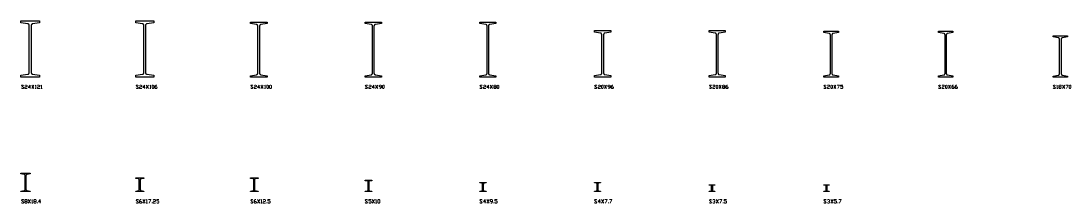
# Model space of a CAD drawing. Header units: inches. Extents: x 0 to 957, y -55 to 24.
# Drawn here: x 0 to 457.8, y -55 to 24.5 of the extents above; entities that cross this region are included whole.
import ezdxf

# ---------------------------------------------------------------- set-up
doc = ezdxf.new("R2010")
doc.units = ezdxf.units.IN
doc.header["$MEASUREMENT"] = 0
doc.layers.add('AISC_STEEL', color=7, linetype='Continuous')

msp = doc.modelspace()

# ---------------------------------------------------------------- linework, layer by layer
at = {"color": 3, "lineweight": 0}
for p, q in [((4.68, -4.98), (5.65, -3.47)), ((4.68, -3.47), (5.65, -4.98)), ((54.64, -4.98), (55.64, -3.47)), ((54.64, -3.47), (55.64, -4.98)), ((104.63, -4.98), (105.63, -3.47)), ((104.63, -3.47), (105.63, -4.98)), ((154.62, -4.98), (155.63, -3.47)), ((154.62, -3.47), (155.63, -4.98)), ((204.61, -4.98), (205.62, -3.47)), ((204.61, -3.47), (205.62, -4.98)), ((206.37, -4.22), (206.84, -4.22)), ((254.32, -4.98), (255.33, -3.47)), ((254.32, -3.47), (255.33, -4.98)), ((304.31, -4.98), (305.32, -3.47)), ((304.31, -3.47), (305.32, -4.98)), ((306.07, -4.22), (306.57, -4.22)), ((354.31, -4.98), (355.31, -3.47)), ((354.31, -3.47), (355.31, -4.98)), ((404.3, -4.98), (405.3, -3.47)), ((404.3, -3.47), (405.3, -4.98)), ((452.78, -4.22), (453.29, -4.22)), ((454.04, -4.98), (455.01, -3.47)), ((454.04, -3.47), (455.01, -4.98)), ((6.15, -4.98), (6.65, -4.98)), ((8.66, -4.98), (9.16, -4.98)), ((56.14, -4.98), (56.65, -4.98)), ((106.14, -4.98), (106.64, -4.98)), ((451.53, -4.98), (452.03, -4.98)), ((1.92, -54.25), (2.43, -54.25)), ((3.18, -54.97), (4.18, -53.5)), ((3.18, -53.5), (4.18, -54.97)), ((5.9, -54.25), (6.4, -54.25)), ((7.16, -54.97), (7.16, -54.72)), ((53.14, -54.97), (54.14, -53.5)), ((53.14, -53.5), (54.14, -54.97)), ((57.15, -54.97), (57.15, -54.72)), ((103.13, -54.97), (104.13, -53.5)), ((103.13, -53.5), (104.13, -54.97)), ((107.14, -54.97), (107.14, -54.72)), ((153.12, -54.97), (154.12, -53.5)), ((153.12, -53.5), (154.12, -54.97)), ((203.11, -54.97), (204.11, -53.5)), ((203.11, -53.5), (204.11, -54.97)), ((206.12, -54.97), (206.12, -54.72)), ((253.1, -54.97), (254.07, -53.5)), ((253.1, -53.5), (254.07, -54.97)), ((256.08, -54.97), (256.08, -54.72)), ((303.06, -54.97), (304.06, -53.5)), ((303.06, -53.5), (304.06, -54.97)), ((306.07, -54.97), (306.07, -54.72)), ((353.05, -54.97), (354.05, -53.5)), ((353.05, -53.5), (354.05, -54.97)), ((356.06, -54.97), (356.06, -54.72)), ((4.68, -54.97), (5.18, -54.97)), ((54.64, -54.97), (55.14, -54.97)), ((104.63, -54.97), (105.13, -54.97)), ((154.62, -54.97), (155.12, -54.97))]:
    msp.add_line(p, q, dxfattribs=at)
for points in [[(0.17, -4.73), (0.42, -4.98), (0.92, -4.98), (1.17, -4.73), (0.17, -3.72), (0.42, -3.47), (0.92, -3.47), (1.17, -3.72)], [(1.67, -3.72), (1.92, -3.47), (2.43, -3.47), (2.68, -3.72), (2.68, -3.97), (2.43, -4.22), (1.92, -4.22), (1.67, -4.47), (1.67, -4.98), (2.68, -4.98)], [(4.18, -4.47), (3.18, -4.47), (3.93, -3.47), (3.93, -4.98)], [(6.15, -3.72), (6.4, -3.47), (6.4, -4.98)], [(7.16, -3.72), (7.41, -3.47), (7.91, -3.47), (8.16, -3.72), (8.16, -3.97), (7.91, -4.22), (7.41, -4.22), (7.16, -4.47), (7.16, -4.98), (8.16, -4.98)], [(8.66, -3.72), (8.91, -3.47), (8.91, -4.98)], [(50.16, -4.73), (50.41, -4.98), (50.91, -4.98), (51.16, -4.73), (50.16, -3.72), (50.41, -3.47), (50.91, -3.47), (51.16, -3.72)], [(51.66, -3.72), (51.92, -3.47), (52.42, -3.47), (52.67, -3.72), (52.67, -3.97), (52.42, -4.22), (51.92, -4.22), (51.66, -4.47), (51.66, -4.98), (52.67, -4.98)], [(54.14, -4.47), (53.14, -4.47), (53.89, -3.47), (53.89, -4.98)], [(56.14, -3.72), (56.39, -3.47), (56.39, -4.98)], [(58.4, -4.22), (59.15, -4.22), (59.4, -4.47), (59.4, -4.73), (59.15, -4.98), (58.65, -4.98), (58.4, -4.73), (58.4, -3.97), (58.9, -3.47), (59.15, -3.47)], [(100.15, -4.73), (100.37, -4.98), (100.87, -4.98), (101.12, -4.73), (100.15, -3.72), (100.37, -3.47), (100.87, -3.47), (101.12, -3.72)], [(101.62, -3.72), (101.88, -3.47), (102.38, -3.47), (102.63, -3.72), (102.63, -3.97), (102.38, -4.22), (101.88, -4.22), (101.62, -4.47), (101.62, -4.98), (102.63, -4.98)], [(104.13, -4.47), (103.13, -4.47), (103.88, -3.47), (103.88, -4.98)], [(106.14, -3.72), (106.39, -3.47), (106.39, -4.98)], [(150.11, -4.73), (150.36, -4.98), (150.86, -4.98), (151.11, -4.73), (150.11, -3.72), (150.36, -3.47), (150.86, -3.47), (151.11, -3.72)], [(151.62, -3.72), (151.87, -3.47), (152.37, -3.47), (152.62, -3.72), (152.62, -3.97), (152.37, -4.22), (151.87, -4.22), (151.62, -4.47), (151.62, -4.98), (152.62, -4.98)], [(154.12, -4.47), (153.12, -4.47), (153.87, -3.47), (153.87, -4.98)], [(156.38, -4.98), (156.63, -4.98), (157.13, -4.47), (157.13, -3.72), (156.88, -3.47), (156.38, -3.47), (156.13, -3.72), (156.13, -3.97), (156.38, -4.22), (157.13, -4.22)], [(200.1, -4.73), (200.35, -4.98), (200.86, -4.98), (201.11, -4.73), (200.1, -3.72), (200.35, -3.47), (200.86, -3.47), (201.11, -3.72)], [(201.61, -3.72), (201.86, -3.47), (202.36, -3.47), (202.61, -3.72), (202.61, -3.97), (202.36, -4.22), (201.86, -4.22), (201.61, -4.47), (201.61, -4.98), (202.61, -4.98)], [(204.11, -4.47), (203.11, -4.47), (203.86, -3.47), (203.86, -4.98)], [(250.09, -4.73), (250.35, -4.98), (250.85, -4.98), (251.1, -4.73), (250.09, -3.72), (250.35, -3.47), (250.85, -3.47), (251.1, -3.72)], [(251.6, -3.72), (251.85, -3.47), (252.35, -3.47), (252.6, -3.72), (252.6, -3.97), (252.35, -4.22), (251.85, -4.22), (251.6, -4.47), (251.6, -4.98), (252.6, -4.98)], [(256.08, -4.98), (256.33, -4.98), (256.83, -4.47), (256.83, -3.72), (256.58, -3.47), (256.08, -3.47), (255.83, -3.72), (255.83, -3.97), (256.08, -4.22), (256.83, -4.22)], [(257.33, -4.22), (258.08, -4.22), (258.33, -4.47), (258.33, -4.73), (258.08, -4.98), (257.58, -4.98), (257.33, -4.73), (257.33, -3.97), (257.83, -3.47), (258.08, -3.47)], [(300.09, -4.73), (300.34, -4.98), (300.84, -4.98), (301.09, -4.73), (300.09, -3.72), (300.34, -3.47), (300.84, -3.47), (301.09, -3.72)], [(301.56, -3.72), (301.81, -3.47), (302.31, -3.47), (302.56, -3.72), (302.56, -3.97), (302.31, -4.22), (301.81, -4.22), (301.56, -4.47), (301.56, -4.98), (302.56, -4.98)], [(307.32, -4.22), (308.07, -4.22), (308.32, -4.47), (308.32, -4.73), (308.07, -4.98), (307.57, -4.98), (307.32, -4.73), (307.32, -3.97), (307.82, -3.47), (308.07, -3.47)], [(350.05, -4.73), (350.3, -4.98), (350.8, -4.98), (351.05, -4.73), (350.05, -3.72), (350.3, -3.47), (350.8, -3.47), (351.05, -3.72)], [(351.55, -3.72), (351.8, -3.47), (352.3, -3.47), (352.55, -3.72), (352.55, -3.97), (352.3, -4.22), (351.8, -4.22), (351.55, -4.47), (351.55, -4.98), (352.55, -4.98)], [(355.81, -3.47), (356.81, -3.47), (356.06, -4.98)], [(357.31, -4.73), (357.56, -4.98), (358.06, -4.98), (358.31, -4.73), (358.31, -4.22), (358.06, -3.97), (357.31, -3.97), (357.31, -3.47), (358.31, -3.47)], [(400.04, -4.73), (400.29, -4.98), (400.79, -4.98), (401.04, -4.73), (400.04, -3.72), (400.29, -3.47), (400.79, -3.47), (401.04, -3.72)], [(401.54, -3.72), (401.79, -3.47), (402.29, -3.47), (402.54, -3.72), (402.54, -3.97), (402.29, -4.22), (401.79, -4.22), (401.54, -4.47), (401.54, -4.98), (402.54, -4.98)], [(405.8, -4.22), (406.55, -4.22), (406.8, -4.47), (406.8, -4.73), (406.55, -4.98), (406.05, -4.98), (405.8, -4.73), (405.8, -3.97), (406.3, -3.47), (406.55, -3.47)], [(407.3, -4.22), (408.02, -4.22), (408.27, -4.47), (408.27, -4.73), (408.02, -4.98), (407.55, -4.98), (407.3, -4.73), (407.3, -3.97), (407.77, -3.47), (408.02, -3.47)], [(450.03, -4.73), (450.28, -4.98), (450.78, -4.98), (451.03, -4.73), (450.03, -3.72), (450.28, -3.47), (450.78, -3.47), (451.03, -3.72)], [(451.53, -3.72), (451.78, -3.47), (451.78, -4.98)], [(455.51, -3.47), (456.51, -3.47), (455.76, -4.98)], [(0.17, -54.72), (0.42, -54.97), (0.92, -54.97), (1.17, -54.72), (0.17, -53.75), (0.42, -53.5), (0.92, -53.5), (1.17, -53.75)], [(4.68, -53.75), (4.93, -53.5), (4.93, -54.97)], [(8.66, -54.47), (7.66, -54.47), (8.41, -53.5), (8.41, -54.97)], [(50.16, -54.72), (50.41, -54.97), (50.91, -54.97), (51.16, -54.72), (50.16, -53.75), (50.41, -53.5), (50.91, -53.5), (51.16, -53.75)], [(51.66, -54.25), (52.42, -54.25), (52.67, -54.47), (52.67, -54.72), (52.42, -54.97), (51.92, -54.97), (51.66, -54.72), (51.66, -54), (52.17, -53.5), (52.42, -53.5)], [(54.64, -53.75), (54.89, -53.5), (54.89, -54.97)], [(55.64, -53.5), (56.65, -53.5), (55.89, -54.97)], [(57.65, -53.75), (57.9, -53.5), (58.4, -53.5), (58.65, -53.75), (58.65, -54), (58.4, -54.25), (57.9, -54.25), (57.65, -54.47), (57.65, -54.97), (58.65, -54.97)], [(59.15, -54.72), (59.4, -54.97), (59.9, -54.97), (60.15, -54.72), (60.15, -54.25), (59.9, -54), (59.15, -54), (59.15, -53.5), (60.15, -53.5)], [(100.15, -54.72), (100.37, -54.97), (100.87, -54.97), (101.12, -54.72), (100.15, -53.75), (100.37, -53.5), (100.87, -53.5), (101.12, -53.75)], [(101.62, -54.25), (102.38, -54.25), (102.63, -54.47), (102.63, -54.72), (102.38, -54.97), (101.88, -54.97), (101.62, -54.72), (101.62, -54), (102.13, -53.5), (102.38, -53.5)], [(104.63, -53.75), (104.88, -53.5), (104.88, -54.97)], [(105.63, -53.75), (105.88, -53.5), (106.39, -53.5), (106.64, -53.75), (106.64, -54), (106.39, -54.25), (105.88, -54.25), (105.63, -54.47), (105.63, -54.97), (106.64, -54.97)], [(107.64, -54.72), (107.89, -54.97), (108.39, -54.97), (108.64, -54.72), (108.64, -54.25), (108.39, -54), (107.64, -54), (107.64, -53.5), (108.64, -53.5)], [(150.11, -54.72), (150.36, -54.97), (150.86, -54.97), (151.11, -54.72), (150.11, -53.75), (150.36, -53.5), (150.86, -53.5), (151.11, -53.75)], [(151.62, -54.72), (151.87, -54.97), (152.37, -54.97), (152.62, -54.72), (152.62, -54.25), (152.37, -54), (151.62, -54), (151.62, -53.5), (152.62, -53.5)], [(154.62, -53.75), (154.87, -53.5), (154.87, -54.97)], [(200.1, -54.72), (200.35, -54.97), (200.86, -54.97), (201.11, -54.72), (200.1, -53.75), (200.35, -53.5), (200.86, -53.5), (201.11, -53.75)], [(202.61, -54.47), (201.61, -54.47), (202.36, -53.5), (202.36, -54.97)], [(204.86, -54.97), (205.11, -54.97), (205.62, -54.47), (205.62, -53.75), (205.37, -53.5), (204.86, -53.5), (204.61, -53.75), (204.61, -54), (204.86, -54.25), (205.62, -54.25)], [(206.62, -54.72), (206.84, -54.97), (207.34, -54.97), (207.59, -54.72), (207.59, -54.25), (207.34, -54), (206.62, -54), (206.62, -53.5), (207.59, -53.5)], [(250.09, -54.72), (250.35, -54.97), (250.85, -54.97), (251.1, -54.72), (250.09, -53.75), (250.35, -53.5), (250.85, -53.5), (251.1, -53.75)], [(252.6, -54.47), (251.6, -54.47), (252.35, -53.5), (252.35, -54.97)], [(254.57, -53.5), (255.58, -53.5), (254.82, -54.97)], [(256.58, -53.5), (257.58, -53.5), (256.83, -54.97)], [(300.09, -54.72), (300.34, -54.97), (300.84, -54.97), (301.09, -54.72), (300.09, -53.75), (300.34, -53.5), (300.84, -53.5), (301.09, -53.75)], [(301.56, -53.75), (301.81, -53.5), (302.31, -53.5), (302.56, -53.75), (302.56, -54), (302.31, -54.25)], [(302.06, -54.25), (302.31, -54.25), (302.56, -54.47), (302.56, -54.72), (302.31, -54.97), (301.81, -54.97), (301.56, -54.72)], [(304.56, -53.5), (305.57, -53.5), (304.82, -54.97)], [(306.57, -54.72), (306.82, -54.97), (307.32, -54.97), (307.57, -54.72), (307.57, -54.25), (307.32, -54), (306.57, -54), (306.57, -53.5), (307.57, -53.5)], [(350.05, -54.72), (350.3, -54.97), (350.8, -54.97), (351.05, -54.72), (350.05, -53.75), (350.3, -53.5), (350.8, -53.5), (351.05, -53.75)], [(351.55, -53.75), (351.8, -53.5), (352.3, -53.5), (352.55, -53.75), (352.55, -54), (352.3, -54.25)], [(352.05, -54.25), (352.3, -54.25), (352.55, -54.47), (352.55, -54.72), (352.3, -54.97), (351.8, -54.97), (351.55, -54.72)], [(354.56, -54.72), (354.81, -54.97), (355.31, -54.97), (355.56, -54.72), (355.56, -54.25), (355.31, -54), (354.56, -54), (354.56, -53.5), (355.56, -53.5)], [(356.56, -53.5), (357.56, -53.5), (356.81, -54.97)]]:
    msp.add_lwpolyline(points, dxfattribs=at)
for points in [[(57.4, -4.98), (57.4, -4.98), (57.65, -4.98), (57.9, -4.73), (57.9, -3.72), (57.65, -3.47), (57.4, -3.47), (57.15, -3.72), (57.15, -4.73)], [(107.39, -4.98), (107.39, -4.98), (107.64, -4.98), (107.89, -4.73), (107.89, -3.72), (107.64, -3.47), (107.39, -3.47), (107.14, -3.72), (107.14, -4.73)], [(108.64, -4.98), (108.64, -4.98), (108.89, -4.98), (109.14, -4.73), (109.14, -3.72), (108.89, -3.47), (108.64, -3.47), (108.39, -3.72), (108.39, -4.73)], [(157.88, -4.98), (157.88, -4.98), (158.13, -4.98), (158.38, -4.73), (158.38, -3.72), (158.13, -3.47), (157.88, -3.47), (157.63, -3.72), (157.63, -4.73)], [(206.84, -4.22), (207.09, -4.47), (207.09, -4.73), (206.84, -4.98), (206.37, -4.98), (206.12, -4.73), (206.12, -4.47), (206.37, -4.22), (206.12, -3.97), (206.12, -3.72), (206.37, -3.47), (206.84, -3.47), (207.09, -3.72), (207.09, -3.97)], [(207.84, -4.98), (207.84, -4.98), (208.09, -4.98), (208.34, -4.73), (208.34, -3.72), (208.09, -3.47), (207.84, -3.47), (207.59, -3.72), (207.59, -4.73)], [(253.35, -4.98), (253.35, -4.98), (253.6, -4.98), (253.85, -4.73), (253.85, -3.72), (253.6, -3.47), (253.35, -3.47), (253.1, -3.72), (253.1, -4.73)], [(303.31, -4.98), (303.31, -4.98), (303.56, -4.98), (303.81, -4.73), (303.81, -3.72), (303.56, -3.47), (303.31, -3.47), (303.06, -3.72), (303.06, -4.73)], [(306.57, -4.22), (306.82, -4.47), (306.82, -4.73), (306.57, -4.98), (306.07, -4.98), (305.82, -4.73), (305.82, -4.47), (306.07, -4.22), (305.82, -3.97), (305.82, -3.72), (306.07, -3.47), (306.57, -3.47), (306.82, -3.72), (306.82, -3.97)], [(353.3, -4.98), (353.3, -4.98), (353.55, -4.98), (353.8, -4.73), (353.8, -3.72), (353.55, -3.47), (353.3, -3.47), (353.05, -3.72), (353.05, -4.73)], [(403.29, -4.98), (403.29, -4.98), (403.54, -4.98), (403.8, -4.73), (403.8, -3.72), (403.54, -3.47), (403.29, -3.47), (403.04, -3.72), (403.04, -4.73)], [(453.29, -4.22), (453.54, -4.47), (453.54, -4.73), (453.29, -4.98), (452.78, -4.98), (452.53, -4.73), (452.53, -4.47), (452.78, -4.22), (452.53, -3.97), (452.53, -3.72), (452.78, -3.47), (453.29, -3.47), (453.54, -3.72), (453.54, -3.97)], [(457.26, -4.98), (457.26, -4.98), (457.51, -4.98), (457.76, -4.73), (457.76, -3.72), (457.51, -3.47), (457.26, -3.47), (457.01, -3.72), (457.01, -4.73)], [(2.43, -54.25), (2.68, -54.47), (2.68, -54.72), (2.43, -54.97), (1.92, -54.97), (1.67, -54.72), (1.67, -54.47), (1.92, -54.25), (1.67, -54), (1.67, -53.75), (1.92, -53.5), (2.43, -53.5), (2.68, -53.75), (2.68, -54)], [(6.4, -54.25), (6.65, -54.47), (6.65, -54.72), (6.4, -54.97), (5.9, -54.97), (5.65, -54.72), (5.65, -54.47), (5.9, -54.25), (5.65, -54), (5.65, -53.75), (5.9, -53.5), (6.4, -53.5), (6.65, -53.75), (6.65, -54)], [(155.88, -54.97), (155.88, -54.97), (156.13, -54.97), (156.38, -54.72), (156.38, -53.75), (156.13, -53.5), (155.88, -53.5), (155.63, -53.75), (155.63, -54.72)]]:
    msp.add_lwpolyline(points, close=True, dxfattribs=at)
at = {"layer": 'AISC_STEEL'}
for points in [[(8.05, 24.5), (8.05, 23.71), (5.02, 23.21), (5, 23.2), (4.97, 23.2), (4.94, 23.19), (4.91, 23.18), (4.88, 23.17), (4.85, 23.16), (4.83, 23.14), (4.8, 23.13), (4.78, 23.12), (4.75, 23.1), (4.73, 23.08), (4.7, 23.07), (4.68, 23.05), (4.66, 23.03), (4.64, 23.01), (4.61, 22.99), (4.6, 22.96), (4.58, 22.94), (4.56, 22.92), (4.54, 22.89), (4.53, 22.87), (4.51, 22.84), (4.5, 22.82), (4.49, 22.79), (4.47, 22.76), (4.46, 22.73), (4.45, 22.7), (4.45, 22.68), (4.44, 22.65), (4.43, 22.62), (4.43, 22.59), (4.43, 22.56), (4.43, 22.53), (4.43, 22.5), (4.43, 2), (4.43, 1.97), (4.43, 1.94), (4.43, 1.91), (4.43, 1.88), (4.44, 1.85), (4.45, 1.82), (4.45, 1.8), (4.46, 1.77), (4.47, 1.74), (4.49, 1.71), (4.5, 1.68), (4.51, 1.66), (4.53, 1.63), (4.54, 1.61), (4.56, 1.58), (4.58, 1.56), (4.6, 1.54), (4.61, 1.51), (4.64, 1.49), (4.66, 1.47), (4.68, 1.45), (4.7, 1.43), (4.73, 1.42), (4.75, 1.4), (4.78, 1.38), (4.8, 1.37), (4.83, 1.36), (4.85, 1.34), (4.88, 1.33), (4.91, 1.32), (4.94, 1.31), (4.97, 1.3), (5, 1.3), (5.02, 1.29), (8.05, 0.79), (8.05, 0), (4.03, 0), (0, 0), (0, 0.79), (3.03, 1.29), (3.05, 1.3), (3.08, 1.3), (3.11, 1.31), (3.14, 1.32), (3.17, 1.33), (3.2, 1.34), (3.22, 1.36), (3.25, 1.37), (3.27, 1.38), (3.3, 1.4), (3.32, 1.42), (3.35, 1.43), (3.37, 1.45), (3.39, 1.47), (3.41, 1.49), (3.44, 1.51), (3.45, 1.54), (3.47, 1.56), (3.49, 1.58), (3.51, 1.61), (3.52, 1.63), (3.54, 1.66), (3.55, 1.68), (3.56, 1.71), (3.58, 1.74), (3.59, 1.77), (3.6, 1.8), (3.6, 1.82), (3.61, 1.85), (3.62, 1.88), (3.62, 1.91), (3.62, 1.94), (3.62, 1.97), (3.62, 2), (3.62, 22.5), (3.62, 22.53), (3.62, 22.56), (3.62, 22.59), (3.62, 22.62), (3.61, 22.65), (3.6, 22.68), (3.6, 22.7), (3.59, 22.73), (3.58, 22.76), (3.56, 22.79), (3.55, 22.82), (3.54, 22.84), (3.52, 22.87), (3.51, 22.89), (3.49, 22.92), (3.47, 22.94), (3.45, 22.96), (3.44, 22.99), (3.41, 23.01), (3.39, 23.03), (3.37, 23.05), (3.35, 23.07), (3.32, 23.08), (3.3, 23.1), (3.27, 23.12), (3.25, 23.13), (3.22, 23.14), (3.2, 23.16), (3.17, 23.17), (3.14, 23.18), (3.11, 23.19), (3.08, 23.2), (3.05, 23.2), (3.03, 23.21), (0, 23.71), (0, 24.5), (4.03, 24.5)], [(57.87, 24.5), (57.87, 23.71), (54.84, 23.21), (54.82, 23.2), (54.79, 23.2), (54.76, 23.19), (54.73, 23.18), (54.7, 23.17), (54.67, 23.16), (54.65, 23.14), (54.62, 23.13), (54.6, 23.12), (54.57, 23.1), (54.55, 23.08), (54.52, 23.07), (54.5, 23.05), (54.48, 23.03), (54.46, 23.01), (54.43, 22.99), (54.42, 22.96), (54.4, 22.94), (54.38, 22.92), (54.36, 22.89), (54.35, 22.87), (54.33, 22.84), (54.32, 22.82), (54.31, 22.79), (54.29, 22.76), (54.28, 22.73), (54.27, 22.7), (54.27, 22.68), (54.26, 22.65), (54.25, 22.62), (54.25, 22.59), (54.25, 22.56), (54.25, 22.53), (54.24, 22.5), (54.24, 2), (54.25, 1.97), (54.25, 1.94), (54.25, 1.91), (54.25, 1.88), (54.26, 1.85), (54.27, 1.82), (54.27, 1.8), (54.28, 1.77), (54.29, 1.74), (54.31, 1.71), (54.32, 1.68), (54.33, 1.66), (54.35, 1.63), (54.36, 1.61), (54.38, 1.58), (54.4, 1.56), (54.42, 1.54), (54.43, 1.51), (54.46, 1.49), (54.48, 1.47), (54.5, 1.45), (54.52, 1.43), (54.55, 1.42), (54.57, 1.4), (54.6, 1.38), (54.62, 1.37), (54.65, 1.36), (54.67, 1.34), (54.7, 1.33), (54.73, 1.32), (54.76, 1.31), (54.79, 1.3), (54.82, 1.3), (54.84, 1.29), (57.87, 0.79), (57.87, 0), (53.94, 0), (50, 0), (50, 0.79), (53.03, 1.29), (53.05, 1.3), (53.08, 1.3), (53.11, 1.31), (53.14, 1.32), (53.17, 1.33), (53.2, 1.34), (53.22, 1.36), (53.25, 1.37), (53.27, 1.38), (53.3, 1.4), (53.32, 1.42), (53.35, 1.43), (53.37, 1.45), (53.39, 1.47), (53.41, 1.49), (53.44, 1.51), (53.45, 1.54), (53.47, 1.56), (53.49, 1.58), (53.51, 1.61), (53.52, 1.63), (53.54, 1.66), (53.55, 1.68), (53.56, 1.71), (53.58, 1.74), (53.59, 1.77), (53.6, 1.8), (53.6, 1.82), (53.61, 1.85), (53.62, 1.88), (53.62, 1.91), (53.62, 1.94), (53.62, 1.97), (53.62, 2), (53.62, 22.5), (53.62, 22.53), (53.62, 22.56), (53.62, 22.59), (53.62, 22.62), (53.61, 22.65), (53.6, 22.68), (53.6, 22.7), (53.59, 22.73), (53.58, 22.76), (53.56, 22.79), (53.55, 22.82), (53.54, 22.84), (53.52, 22.87), (53.51, 22.89), (53.49, 22.92), (53.47, 22.94), (53.45, 22.96), (53.44, 22.99), (53.41, 23.01), (53.39, 23.03), (53.37, 23.05), (53.35, 23.07), (53.32, 23.08), (53.3, 23.1), (53.27, 23.12), (53.25, 23.13), (53.22, 23.14), (53.2, 23.16), (53.17, 23.17), (53.14, 23.18), (53.11, 23.19), (53.08, 23.2), (53.05, 23.2), (53.03, 23.21), (50, 23.71), (50, 24.5), (53.94, 24.5)], [(107.25, 24), (107.25, 23.4), (104.6, 22.96), (104.57, 22.95), (104.54, 22.95), (104.51, 22.94), (104.48, 22.93), (104.46, 22.92), (104.43, 22.91), (104.4, 22.9), (104.37, 22.88), (104.35, 22.87), (104.32, 22.85), (104.3, 22.84), (104.27, 22.82), (104.25, 22.8), (104.23, 22.78), (104.21, 22.76), (104.19, 22.74), (104.17, 22.71), (104.15, 22.69), (104.13, 22.67), (104.11, 22.64), (104.1, 22.62), (104.08, 22.59), (104.07, 22.57), (104.06, 22.54), (104.05, 22.51), (104.04, 22.48), (104.03, 22.46), (104.02, 22.43), (104.01, 22.4), (104.01, 22.37), (104, 22.34), (104, 22.31), (104, 22.28), (104, 22.25), (104, 1.75), (104, 1.72), (104, 1.69), (104, 1.66), (104.01, 1.63), (104.01, 1.6), (104.02, 1.57), (104.03, 1.54), (104.04, 1.52), (104.05, 1.49), (104.06, 1.46), (104.07, 1.43), (104.08, 1.41), (104.1, 1.38), (104.11, 1.36), (104.13, 1.33), (104.15, 1.31), (104.17, 1.29), (104.19, 1.26), (104.21, 1.24), (104.23, 1.22), (104.25, 1.2), (104.27, 1.18), (104.3, 1.16), (104.32, 1.15), (104.35, 1.13), (104.37, 1.12), (104.4, 1.1), (104.43, 1.09), (104.46, 1.08), (104.48, 1.07), (104.51, 1.06), (104.54, 1.05), (104.57, 1.05), (104.6, 1.04), (107.25, 0.6), (107.25, 0), (103.62, 0), (100, 0), (100, 0.6), (102.65, 1.04), (102.68, 1.05), (102.71, 1.05), (102.74, 1.06), (102.77, 1.07), (102.79, 1.08), (102.82, 1.09), (102.85, 1.1), (102.88, 1.12), (102.9, 1.13), (102.93, 1.15), (102.95, 1.16), (102.98, 1.18), (103, 1.2), (103.02, 1.22), (103.04, 1.24), (103.06, 1.26), (103.08, 1.29), (103.1, 1.31), (103.12, 1.33), (103.14, 1.36), (103.15, 1.38), (103.17, 1.41), (103.18, 1.43), (103.19, 1.46), (103.2, 1.49), (103.21, 1.52), (103.22, 1.54), (103.23, 1.57), (103.24, 1.6), (103.24, 1.63), (103.25, 1.66), (103.25, 1.69), (103.25, 1.72), (103.25, 1.75), (103.25, 22.25), (103.25, 22.28), (103.25, 22.31), (103.25, 22.34), (103.24, 22.37), (103.24, 22.4), (103.23, 22.43), (103.22, 22.46), (103.21, 22.48), (103.2, 22.51), (103.19, 22.54), (103.18, 22.57), (103.17, 22.59), (103.15, 22.62), (103.14, 22.64), (103.12, 22.67), (103.1, 22.69), (103.08, 22.71), (103.06, 22.74), (103.04, 22.76), (103.02, 22.78), (103, 22.8), (102.98, 22.82), (102.95, 22.84), (102.93, 22.85), (102.9, 22.87), (102.88, 22.88), (102.85, 22.9), (102.82, 22.91), (102.79, 22.92), (102.77, 22.93), (102.74, 22.94), (102.71, 22.95), (102.68, 22.95), (102.65, 22.96), (100, 23.4), (100, 24), (103.62, 24)], [(157.13, 24), (157.13, 23.4), (154.48, 22.96), (154.45, 22.95), (154.42, 22.95), (154.39, 22.94), (154.36, 22.93), (154.34, 22.92), (154.31, 22.91), (154.28, 22.9), (154.25, 22.88), (154.23, 22.87), (154.2, 22.85), (154.18, 22.84), (154.15, 22.82), (154.13, 22.8), (154.11, 22.78), (154.09, 22.76), (154.07, 22.74), (154.05, 22.71), (154.03, 22.69), (154.01, 22.67), (153.99, 22.64), (153.98, 22.62), (153.96, 22.59), (153.95, 22.57), (153.94, 22.54), (153.93, 22.51), (153.92, 22.48), (153.91, 22.46), (153.9, 22.43), (153.89, 22.4), (153.89, 22.37), (153.88, 22.34), (153.88, 22.31), (153.88, 22.28), (153.88, 22.25), (153.88, 1.75), (153.88, 1.72), (153.88, 1.69), (153.88, 1.66), (153.89, 1.63), (153.89, 1.6), (153.9, 1.57), (153.91, 1.54), (153.92, 1.52), (153.93, 1.49), (153.94, 1.46), (153.95, 1.43), (153.96, 1.41), (153.98, 1.38), (153.99, 1.36), (154.01, 1.33), (154.03, 1.31), (154.05, 1.29), (154.07, 1.26), (154.09, 1.24), (154.11, 1.22), (154.13, 1.2), (154.15, 1.18), (154.18, 1.16), (154.2, 1.15), (154.23, 1.13), (154.25, 1.12), (154.28, 1.1), (154.31, 1.09), (154.34, 1.08), (154.36, 1.07), (154.39, 1.06), (154.42, 1.05), (154.45, 1.05), (154.48, 1.04), (157.13, 0.6), (157.13, 0), (153.56, 0), (150, 0), (150, 0.6), (152.65, 1.04), (152.68, 1.05), (152.71, 1.05), (152.74, 1.06), (152.77, 1.07), (152.79, 1.08), (152.82, 1.09), (152.85, 1.1), (152.88, 1.12), (152.9, 1.13), (152.93, 1.15), (152.95, 1.16), (152.98, 1.18), (153, 1.2), (153.02, 1.22), (153.04, 1.24), (153.06, 1.26), (153.08, 1.29), (153.1, 1.31), (153.12, 1.33), (153.14, 1.36), (153.15, 1.38), (153.17, 1.41), (153.18, 1.43), (153.19, 1.46), (153.2, 1.49), (153.21, 1.52), (153.22, 1.54), (153.23, 1.57), (153.24, 1.6), (153.24, 1.63), (153.25, 1.66), (153.25, 1.69), (153.25, 1.72), (153.25, 1.75), (153.25, 22.25), (153.25, 22.28), (153.25, 22.31), (153.25, 22.34), (153.24, 22.37), (153.24, 22.4), (153.23, 22.43), (153.22, 22.46), (153.21, 22.48), (153.2, 22.51), (153.19, 22.54), (153.18, 22.57), (153.17, 22.59), (153.15, 22.62), (153.14, 22.64), (153.12, 22.67), (153.1, 22.69), (153.08, 22.71), (153.06, 22.74), (153.04, 22.76), (153.02, 22.78), (153, 22.8), (152.98, 22.82), (152.95, 22.84), (152.93, 22.85), (152.9, 22.87), (152.88, 22.88), (152.85, 22.9), (152.82, 22.91), (152.79, 22.92), (152.77, 22.93), (152.74, 22.94), (152.71, 22.95), (152.68, 22.95), (152.65, 22.96), (150, 23.4), (150, 24), (153.56, 24)], [(207, 24), (207, 23.4), (204.35, 22.96), (204.32, 22.95), (204.29, 22.95), (204.26, 22.94), (204.24, 22.93), (204.21, 22.92), (204.18, 22.91), (204.15, 22.9), (204.13, 22.88), (204.1, 22.87), (204.08, 22.85), (204.05, 22.84), (204.03, 22.82), (204, 22.8), (203.98, 22.78), (203.96, 22.76), (203.94, 22.74), (203.92, 22.71), (203.9, 22.69), (203.88, 22.67), (203.87, 22.64), (203.85, 22.62), (203.84, 22.59), (203.82, 22.57), (203.81, 22.54), (203.8, 22.51), (203.79, 22.48), (203.78, 22.46), (203.77, 22.43), (203.77, 22.4), (203.76, 22.37), (203.76, 22.34), (203.75, 22.31), (203.75, 22.28), (203.75, 22.25), (203.75, 1.75), (203.75, 1.72), (203.75, 1.69), (203.76, 1.66), (203.76, 1.63), (203.77, 1.6), (203.77, 1.57), (203.78, 1.54), (203.79, 1.52), (203.8, 1.49), (203.81, 1.46), (203.82, 1.43), (203.84, 1.41), (203.85, 1.38), (203.87, 1.36), (203.88, 1.33), (203.9, 1.31), (203.92, 1.29), (203.94, 1.26), (203.96, 1.24), (203.98, 1.22), (204, 1.2), (204.03, 1.18), (204.05, 1.16), (204.08, 1.15), (204.1, 1.13), (204.13, 1.12), (204.15, 1.1), (204.18, 1.09), (204.21, 1.08), (204.24, 1.07), (204.26, 1.06), (204.29, 1.05), (204.32, 1.05), (204.35, 1.04), (207, 0.6), (207, 0), (203.5, 0), (200, 0), (200, 0.6), (202.65, 1.04), (202.68, 1.05), (202.71, 1.05), (202.74, 1.06), (202.76, 1.07), (202.79, 1.08), (202.82, 1.09), (202.85, 1.1), (202.87, 1.12), (202.9, 1.13), (202.92, 1.15), (202.95, 1.16), (202.97, 1.18), (203, 1.2), (203.02, 1.22), (203.04, 1.24), (203.06, 1.26), (203.08, 1.29), (203.1, 1.31), (203.12, 1.33), (203.13, 1.36), (203.15, 1.38), (203.16, 1.41), (203.18, 1.43), (203.19, 1.46), (203.2, 1.49), (203.21, 1.52), (203.22, 1.54), (203.23, 1.57), (203.23, 1.6), (203.24, 1.63), (203.24, 1.66), (203.25, 1.69), (203.25, 1.72), (203.25, 1.75), (203.25, 22.25), (203.25, 22.28), (203.25, 22.31), (203.24, 22.34), (203.24, 22.37), (203.23, 22.4), (203.23, 22.43), (203.22, 22.46), (203.21, 22.48), (203.2, 22.51), (203.19, 22.54), (203.18, 22.57), (203.16, 22.59), (203.15, 22.62), (203.13, 22.64), (203.12, 22.67), (203.1, 22.69), (203.08, 22.71), (203.06, 22.74), (203.04, 22.76), (203.02, 22.78), (203, 22.8), (202.97, 22.82), (202.95, 22.84), (202.92, 22.85), (202.9, 22.87), (202.87, 22.88), (202.85, 22.9), (202.82, 22.91), (202.79, 22.92), (202.76, 22.93), (202.74, 22.94), (202.71, 22.95), (202.68, 22.95), (202.65, 22.96), (200, 23.4), (200, 24), (203.5, 24)], [(257.2, 20.3), (257.2, 19.65), (254.56, 19.21), (254.53, 19.2), (254.5, 19.19), (254.47, 19.19), (254.44, 19.18), (254.42, 19.17), (254.39, 19.15), (254.36, 19.14), (254.34, 19.13), (254.31, 19.11), (254.29, 19.1), (254.26, 19.08), (254.24, 19.06), (254.22, 19.04), (254.2, 19.02), (254.18, 19), (254.16, 18.98), (254.14, 18.96), (254.12, 18.93), (254.11, 18.91), (254.09, 18.88), (254.08, 18.86), (254.06, 18.83), (254.05, 18.81), (254.04, 18.78), (254.03, 18.75), (254.02, 18.72), (254.02, 18.69), (254.01, 18.67), (254.01, 18.64), (254, 18.61), (254, 18.58), (254, 18.55), (254, 1.75), (254, 1.72), (254, 1.69), (254.01, 1.66), (254.01, 1.63), (254.02, 1.61), (254.02, 1.58), (254.03, 1.55), (254.04, 1.52), (254.05, 1.49), (254.06, 1.47), (254.08, 1.44), (254.09, 1.42), (254.11, 1.39), (254.12, 1.37), (254.14, 1.34), (254.16, 1.32), (254.18, 1.3), (254.2, 1.28), (254.22, 1.26), (254.24, 1.24), (254.26, 1.22), (254.29, 1.2), (254.31, 1.19), (254.34, 1.17), (254.36, 1.16), (254.39, 1.15), (254.42, 1.13), (254.44, 1.12), (254.47, 1.11), (254.5, 1.11), (254.53, 1.1), (254.56, 1.09), (257.2, 0.65), (257.2, 0), (253.6, 0), (250, 0), (250, 0.65), (252.64, 1.09), (252.67, 1.1), (252.7, 1.11), (252.73, 1.11), (252.76, 1.12), (252.78, 1.13), (252.81, 1.15), (252.84, 1.16), (252.86, 1.17), (252.89, 1.19), (252.91, 1.2), (252.94, 1.22), (252.96, 1.24), (252.98, 1.26), (253, 1.28), (253.02, 1.3), (253.04, 1.32), (253.06, 1.34), (253.08, 1.37), (253.09, 1.39), (253.11, 1.42), (253.12, 1.44), (253.14, 1.47), (253.15, 1.49), (253.16, 1.52), (253.17, 1.55), (253.18, 1.58), (253.18, 1.61), (253.19, 1.63), (253.19, 1.66), (253.2, 1.69), (253.2, 1.72), (253.2, 1.75), (253.2, 18.55), (253.2, 18.58), (253.2, 18.61), (253.19, 18.64), (253.19, 18.67), (253.18, 18.69), (253.18, 18.72), (253.17, 18.75), (253.16, 18.78), (253.15, 18.81), (253.14, 18.83), (253.12, 18.86), (253.11, 18.88), (253.09, 18.91), (253.08, 18.93), (253.06, 18.96), (253.04, 18.98), (253.02, 19), (253, 19.02), (252.98, 19.04), (252.96, 19.06), (252.94, 19.08), (252.91, 19.1), (252.89, 19.11), (252.86, 19.13), (252.84, 19.14), (252.81, 19.15), (252.78, 19.17), (252.76, 19.18), (252.73, 19.19), (252.7, 19.19), (252.67, 19.2), (252.64, 19.21), (250, 19.65), (250, 20.3), (253.6, 20.3)], [(307.06, 20.3), (307.06, 19.65), (304.42, 19.21), (304.39, 19.2), (304.36, 19.19), (304.33, 19.19), (304.3, 19.18), (304.28, 19.17), (304.25, 19.15), (304.22, 19.14), (304.2, 19.13), (304.17, 19.11), (304.15, 19.1), (304.12, 19.08), (304.1, 19.06), (304.08, 19.04), (304.06, 19.02), (304.04, 19), (304.02, 18.98), (304, 18.96), (303.98, 18.93), (303.97, 18.91), (303.95, 18.88), (303.94, 18.86), (303.92, 18.83), (303.91, 18.81), (303.9, 18.78), (303.89, 18.75), (303.88, 18.72), (303.88, 18.69), (303.87, 18.67), (303.87, 18.64), (303.86, 18.61), (303.86, 18.58), (303.86, 18.55), (303.86, 1.75), (303.86, 1.72), (303.86, 1.69), (303.87, 1.66), (303.87, 1.63), (303.88, 1.61), (303.88, 1.58), (303.89, 1.55), (303.9, 1.52), (303.91, 1.49), (303.92, 1.47), (303.94, 1.44), (303.95, 1.42), (303.97, 1.39), (303.98, 1.37), (304, 1.34), (304.02, 1.32), (304.04, 1.3), (304.06, 1.28), (304.08, 1.26), (304.1, 1.24), (304.12, 1.22), (304.15, 1.2), (304.17, 1.19), (304.2, 1.17), (304.22, 1.16), (304.25, 1.15), (304.28, 1.13), (304.3, 1.12), (304.33, 1.11), (304.36, 1.11), (304.39, 1.1), (304.42, 1.09), (307.06, 0.65), (307.06, 0), (303.53, 0), (300, 0), (300, 0.65), (302.64, 1.09), (302.67, 1.1), (302.7, 1.11), (302.73, 1.11), (302.76, 1.12), (302.78, 1.13), (302.81, 1.15), (302.84, 1.16), (302.86, 1.17), (302.89, 1.19), (302.91, 1.2), (302.94, 1.22), (302.96, 1.24), (302.98, 1.26), (303, 1.28), (303.02, 1.3), (303.04, 1.32), (303.06, 1.34), (303.08, 1.37), (303.09, 1.39), (303.11, 1.42), (303.12, 1.44), (303.14, 1.47), (303.15, 1.49), (303.16, 1.52), (303.17, 1.55), (303.18, 1.58), (303.18, 1.61), (303.19, 1.63), (303.19, 1.66), (303.2, 1.69), (303.2, 1.72), (303.2, 1.75), (303.2, 18.55), (303.2, 18.58), (303.2, 18.61), (303.19, 18.64), (303.19, 18.67), (303.18, 18.69), (303.18, 18.72), (303.17, 18.75), (303.16, 18.78), (303.15, 18.81), (303.14, 18.83), (303.12, 18.86), (303.11, 18.88), (303.09, 18.91), (303.08, 18.93), (303.06, 18.96), (303.04, 18.98), (303.02, 19), (303, 19.02), (302.98, 19.04), (302.96, 19.06), (302.94, 19.08), (302.91, 19.1), (302.89, 19.11), (302.86, 19.13), (302.84, 19.14), (302.81, 19.15), (302.78, 19.17), (302.76, 19.18), (302.73, 19.19), (302.7, 19.19), (302.67, 19.2), (302.64, 19.21), (300, 19.65), (300, 20.3), (303.53, 20.3)], [(356.39, 20), (356.39, 19.44), (354.1, 19.06), (354.07, 19.06), (354.04, 19.05), (354.01, 19.04), (353.98, 19.03), (353.96, 19.02), (353.93, 19.01), (353.9, 19), (353.87, 18.98), (353.85, 18.97), (353.82, 18.95), (353.8, 18.94), (353.78, 18.92), (353.75, 18.9), (353.73, 18.88), (353.71, 18.86), (353.69, 18.84), (353.67, 18.81), (353.65, 18.79), (353.63, 18.76), (353.62, 18.74), (353.6, 18.71), (353.59, 18.69), (353.58, 18.66), (353.56, 18.63), (353.55, 18.6), (353.54, 18.58), (353.54, 18.55), (353.53, 18.52), (353.52, 18.49), (353.52, 18.46), (353.52, 18.43), (353.51, 18.4), (353.51, 18.37), (353.51, 1.63), (353.51, 1.6), (353.52, 1.57), (353.52, 1.54), (353.52, 1.51), (353.53, 1.48), (353.54, 1.45), (353.54, 1.42), (353.55, 1.4), (353.56, 1.37), (353.58, 1.34), (353.59, 1.31), (353.6, 1.29), (353.62, 1.26), (353.63, 1.24), (353.65, 1.21), (353.67, 1.19), (353.69, 1.16), (353.71, 1.14), (353.73, 1.12), (353.75, 1.1), (353.78, 1.08), (353.8, 1.06), (353.82, 1.05), (353.85, 1.03), (353.87, 1.02), (353.9, 1), (353.93, 0.99), (353.96, 0.98), (353.98, 0.97), (354.01, 0.96), (354.04, 0.95), (354.07, 0.94), (354.1, 0.94), (356.39, 0.56), (356.39, 0), (353.19, 0), (350, 0), (350, 0.56), (352.29, 0.94), (352.32, 0.94), (352.35, 0.95), (352.38, 0.96), (352.41, 0.97), (352.43, 0.98), (352.46, 0.99), (352.49, 1), (352.52, 1.02), (352.54, 1.03), (352.57, 1.05), (352.59, 1.06), (352.61, 1.08), (352.64, 1.1), (352.66, 1.12), (352.68, 1.14), (352.7, 1.16), (352.72, 1.19), (352.74, 1.21), (352.76, 1.24), (352.77, 1.26), (352.79, 1.29), (352.8, 1.31), (352.81, 1.34), (352.83, 1.37), (352.84, 1.4), (352.85, 1.42), (352.85, 1.45), (352.86, 1.48), (352.87, 1.51), (352.87, 1.54), (352.87, 1.57), (352.88, 1.6), (352.88, 1.63), (352.88, 18.37), (352.88, 18.4), (352.87, 18.43), (352.87, 18.46), (352.87, 18.49), (352.86, 18.52), (352.85, 18.55), (352.85, 18.58), (352.84, 18.6), (352.83, 18.63), (352.81, 18.66), (352.8, 18.69), (352.79, 18.71), (352.77, 18.74), (352.76, 18.76), (352.74, 18.79), (352.72, 18.81), (352.7, 18.84), (352.68, 18.86), (352.66, 18.88), (352.64, 18.9), (352.61, 18.92), (352.59, 18.94), (352.57, 18.95), (352.54, 18.97), (352.52, 18.98), (352.49, 19), (352.46, 19.01), (352.43, 19.02), (352.41, 19.03), (352.38, 19.04), (352.35, 19.05), (352.32, 19.06), (352.29, 19.06), (350, 19.44), (350, 20), (353.19, 20)], [(406.26, 20), (406.26, 19.44), (403.97, 19.06), (403.94, 19.06), (403.91, 19.05), (403.88, 19.04), (403.85, 19.03), (403.83, 19.02), (403.8, 19.01), (403.77, 19), (403.74, 18.98), (403.72, 18.97), (403.69, 18.95), (403.67, 18.94), (403.65, 18.92), (403.62, 18.9), (403.6, 18.88), (403.58, 18.86), (403.56, 18.84), (403.54, 18.81), (403.52, 18.79), (403.5, 18.76), (403.49, 18.74), (403.47, 18.71), (403.46, 18.69), (403.45, 18.66), (403.43, 18.63), (403.42, 18.6), (403.41, 18.58), (403.41, 18.55), (403.4, 18.52), (403.39, 18.49), (403.39, 18.46), (403.39, 18.43), (403.38, 18.4), (403.38, 18.37), (403.38, 1.63), (403.38, 1.6), (403.39, 1.57), (403.39, 1.54), (403.39, 1.51), (403.4, 1.48), (403.41, 1.45), (403.41, 1.42), (403.42, 1.4), (403.43, 1.37), (403.45, 1.34), (403.46, 1.31), (403.47, 1.29), (403.49, 1.26), (403.5, 1.24), (403.52, 1.21), (403.54, 1.19), (403.56, 1.16), (403.58, 1.14), (403.6, 1.12), (403.62, 1.1), (403.65, 1.08), (403.67, 1.06), (403.69, 1.05), (403.72, 1.03), (403.74, 1.02), (403.77, 1), (403.8, 0.99), (403.83, 0.98), (403.85, 0.97), (403.88, 0.96), (403.91, 0.95), (403.94, 0.94), (403.97, 0.94), (406.26, 0.56), (406.26, 0), (403.13, 0), (400, 0), (400, 0.56), (402.29, 0.94), (402.32, 0.94), (402.35, 0.95), (402.38, 0.96), (402.41, 0.97), (402.43, 0.98), (402.46, 0.99), (402.49, 1), (402.52, 1.02), (402.54, 1.03), (402.57, 1.05), (402.59, 1.06), (402.61, 1.08), (402.64, 1.1), (402.66, 1.12), (402.68, 1.14), (402.7, 1.16), (402.72, 1.19), (402.74, 1.21), (402.76, 1.24), (402.77, 1.26), (402.79, 1.29), (402.8, 1.31), (402.81, 1.34), (402.83, 1.37), (402.84, 1.4), (402.85, 1.42), (402.85, 1.45), (402.86, 1.48), (402.87, 1.51), (402.87, 1.54), (402.87, 1.57), (402.88, 1.6), (402.88, 1.63), (402.88, 18.37), (402.88, 18.4), (402.87, 18.43), (402.87, 18.46), (402.87, 18.49), (402.86, 18.52), (402.85, 18.55), (402.85, 18.58), (402.84, 18.6), (402.83, 18.63), (402.81, 18.66), (402.8, 18.69), (402.79, 18.71), (402.77, 18.74), (402.76, 18.76), (402.74, 18.79), (402.72, 18.81), (402.7, 18.84), (402.68, 18.86), (402.66, 18.88), (402.64, 18.9), (402.61, 18.92), (402.59, 18.94), (402.57, 18.95), (402.54, 18.97), (402.52, 18.98), (402.49, 19), (402.46, 19.01), (402.43, 19.02), (402.41, 19.03), (402.38, 19.04), (402.35, 19.05), (402.32, 19.06), (402.29, 19.06), (400, 19.44), (400, 20), (403.13, 20)], [(456.25, 18), (456.25, 17.54), (454.05, 17.17), (454.02, 17.17), (453.99, 17.16), (453.96, 17.15), (453.93, 17.14), (453.91, 17.13), (453.88, 17.12), (453.85, 17.11), (453.83, 17.09), (453.8, 17.08), (453.78, 17.06), (453.75, 17.04), (453.73, 17.03), (453.7, 17.01), (453.68, 16.99), (453.66, 16.96), (453.64, 16.94), (453.62, 16.92), (453.61, 16.89), (453.59, 16.87), (453.57, 16.84), (453.56, 16.82), (453.55, 16.79), (453.53, 16.76), (453.52, 16.73), (453.51, 16.71), (453.5, 16.68), (453.5, 16.65), (453.49, 16.62), (453.49, 16.59), (453.48, 16.56), (453.48, 16.53), (453.48, 16.5), (453.48, 1.5), (453.48, 1.47), (453.48, 1.44), (453.49, 1.41), (453.49, 1.38), (453.5, 1.35), (453.5, 1.32), (453.51, 1.29), (453.52, 1.27), (453.53, 1.24), (453.55, 1.21), (453.56, 1.18), (453.57, 1.16), (453.59, 1.13), (453.61, 1.11), (453.62, 1.08), (453.64, 1.06), (453.66, 1.04), (453.68, 1.01), (453.7, 0.99), (453.73, 0.97), (453.75, 0.96), (453.78, 0.94), (453.8, 0.92), (453.83, 0.91), (453.85, 0.89), (453.88, 0.88), (453.91, 0.87), (453.93, 0.86), (453.96, 0.85), (453.99, 0.84), (454.02, 0.83), (454.05, 0.83), (456.25, 0.46), (456.25, 0), (453.12, 0), (450, 0), (450, 0.46), (452.2, 0.83), (452.23, 0.83), (452.26, 0.84), (452.29, 0.85), (452.32, 0.86), (452.34, 0.87), (452.37, 0.88), (452.4, 0.89), (452.42, 0.91), (452.45, 0.92), (452.47, 0.94), (452.5, 0.96), (452.52, 0.97), (452.55, 0.99), (452.57, 1.01), (452.59, 1.04), (452.61, 1.06), (452.63, 1.08), (452.64, 1.11), (452.66, 1.13), (452.68, 1.16), (452.69, 1.18), (452.7, 1.21), (452.72, 1.24), (452.73, 1.27), (452.74, 1.29), (452.75, 1.32), (452.75, 1.35), (452.76, 1.38), (452.76, 1.41), (452.77, 1.44), (452.77, 1.47), (452.77, 1.5), (452.77, 16.5), (452.77, 16.53), (452.77, 16.56), (452.76, 16.59), (452.76, 16.62), (452.75, 16.65), (452.75, 16.68), (452.74, 16.71), (452.73, 16.73), (452.72, 16.76), (452.7, 16.79), (452.69, 16.82), (452.68, 16.84), (452.66, 16.87), (452.64, 16.89), (452.63, 16.92), (452.61, 16.94), (452.59, 16.96), (452.57, 16.99), (452.55, 17.01), (452.52, 17.03), (452.5, 17.04), (452.47, 17.06), (452.45, 17.08), (452.42, 17.09), (452.4, 17.11), (452.37, 17.12), (452.34, 17.13), (452.32, 17.14), (452.29, 17.15), (452.26, 17.16), (452.23, 17.17), (452.2, 17.17), (450, 17.54), (450, 18), (453.12, 18)], [(4, -42), (4, -42.27), (2.55, -42.51), (2.52, -42.52), (2.49, -42.52), (2.47, -42.53), (2.44, -42.54), (2.41, -42.56), (2.39, -42.57), (2.36, -42.58), (2.34, -42.6), (2.31, -42.62), (2.29, -42.64), (2.27, -42.66), (2.25, -42.68), (2.23, -42.7), (2.22, -42.73), (2.2, -42.75), (2.19, -42.78), (2.18, -42.8), (2.17, -42.83), (2.16, -42.86), (2.15, -42.89), (2.14, -42.91), (2.14, -42.94), (2.14, -42.97), (2.14, -43), (2.14, -49), (2.14, -49.03), (2.14, -49.06), (2.14, -49.09), (2.15, -49.11), (2.16, -49.14), (2.17, -49.17), (2.18, -49.2), (2.19, -49.22), (2.2, -49.25), (2.22, -49.27), (2.23, -49.3), (2.25, -49.32), (2.27, -49.34), (2.29, -49.36), (2.31, -49.38), (2.34, -49.4), (2.36, -49.42), (2.39, -49.43), (2.41, -49.44), (2.44, -49.46), (2.47, -49.47), (2.49, -49.48), (2.52, -49.48), (2.55, -49.49), (4, -49.73), (4, -50), (2, -50), (0, -50), (0, -49.73), (1.45, -49.49), (1.48, -49.48), (1.51, -49.48), (1.53, -49.47), (1.56, -49.46), (1.59, -49.44), (1.61, -49.43), (1.64, -49.42), (1.66, -49.4), (1.69, -49.38), (1.71, -49.36), (1.73, -49.34), (1.75, -49.32), (1.77, -49.3), (1.78, -49.27), (1.8, -49.25), (1.81, -49.22), (1.82, -49.2), (1.83, -49.17), (1.84, -49.14), (1.85, -49.11), (1.86, -49.09), (1.86, -49.06), (1.86, -49.03), (1.86, -49), (1.86, -43), (1.86, -42.97), (1.86, -42.94), (1.86, -42.91), (1.85, -42.89), (1.84, -42.86), (1.83, -42.83), (1.82, -42.8), (1.81, -42.78), (1.8, -42.75), (1.78, -42.73), (1.77, -42.7), (1.75, -42.68), (1.73, -42.66), (1.71, -42.64), (1.69, -42.62), (1.66, -42.6), (1.64, -42.58), (1.61, -42.57), (1.59, -42.56), (1.56, -42.54), (1.53, -42.53), (1.51, -42.52), (1.48, -42.52), (1.45, -42.51), (0, -42.27), (0, -42), (2, -42)], [(53.57, -44), (53.57, -44.23), (52.34, -44.44), (52.31, -44.44), (52.28, -44.45), (52.25, -44.46), (52.22, -44.47), (52.2, -44.49), (52.17, -44.5), (52.15, -44.52), (52.13, -44.54), (52.11, -44.57), (52.09, -44.59), (52.07, -44.61), (52.06, -44.64), (52.05, -44.67), (52.04, -44.7), (52.03, -44.72), (52.02, -44.75), (52.02, -44.78), (52.02, -44.81), (52.02, -49.19), (52.02, -49.22), (52.02, -49.25), (52.03, -49.28), (52.04, -49.3), (52.05, -49.33), (52.06, -49.36), (52.07, -49.39), (52.09, -49.41), (52.11, -49.43), (52.13, -49.46), (52.15, -49.48), (52.17, -49.5), (52.2, -49.51), (52.22, -49.53), (52.25, -49.54), (52.28, -49.55), (52.31, -49.56), (52.34, -49.56), (53.57, -49.77), (53.57, -50), (51.78, -50), (50, -50), (50, -49.77), (51.23, -49.56), (51.26, -49.56), (51.29, -49.55), (51.32, -49.54), (51.35, -49.53), (51.37, -49.51), (51.4, -49.5), (51.42, -49.48), (51.44, -49.46), (51.46, -49.43), (51.48, -49.41), (51.5, -49.39), (51.51, -49.36), (51.52, -49.33), (51.53, -49.3), (51.54, -49.28), (51.55, -49.25), (51.55, -49.22), (51.55, -49.19), (51.55, -44.81), (51.55, -44.78), (51.55, -44.75), (51.54, -44.72), (51.53, -44.7), (51.52, -44.67), (51.51, -44.64), (51.5, -44.61), (51.48, -44.59), (51.46, -44.57), (51.44, -44.54), (51.42, -44.52), (51.4, -44.5), (51.37, -44.49), (51.35, -44.47), (51.32, -44.46), (51.29, -44.45), (51.26, -44.44), (51.23, -44.44), (50, -44.23), (50, -44), (51.78, -44)], [(103.33, -44), (103.33, -44.23), (102.1, -44.43), (102.07, -44.44), (102.04, -44.45), (102.02, -44.46), (101.99, -44.47), (101.96, -44.49), (101.94, -44.5), (101.91, -44.52), (101.89, -44.54), (101.87, -44.57), (101.85, -44.59), (101.84, -44.61), (101.82, -44.64), (101.81, -44.67), (101.8, -44.7), (101.79, -44.72), (101.79, -44.75), (101.78, -44.78), (101.78, -44.81), (101.78, -49.19), (101.78, -49.22), (101.79, -49.25), (101.79, -49.28), (101.8, -49.3), (101.81, -49.33), (101.82, -49.36), (101.84, -49.39), (101.85, -49.41), (101.87, -49.43), (101.89, -49.46), (101.91, -49.48), (101.94, -49.5), (101.96, -49.51), (101.99, -49.53), (102.02, -49.54), (102.04, -49.55), (102.07, -49.56), (102.1, -49.57), (103.33, -49.77), (103.33, -50), (101.67, -50), (100, -50), (100, -49.77), (101.23, -49.57), (101.26, -49.56), (101.29, -49.55), (101.31, -49.54), (101.34, -49.53), (101.37, -49.51), (101.39, -49.5), (101.42, -49.48), (101.44, -49.46), (101.46, -49.43), (101.48, -49.41), (101.49, -49.39), (101.51, -49.36), (101.52, -49.33), (101.53, -49.3), (101.54, -49.28), (101.54, -49.25), (101.55, -49.22), (101.55, -49.19), (101.55, -44.81), (101.55, -44.78), (101.54, -44.75), (101.54, -44.72), (101.53, -44.7), (101.52, -44.67), (101.51, -44.64), (101.49, -44.61), (101.48, -44.59), (101.46, -44.57), (101.44, -44.54), (101.42, -44.52), (101.39, -44.5), (101.37, -44.49), (101.34, -44.47), (101.31, -44.46), (101.29, -44.45), (101.26, -44.44), (101.23, -44.43), (100, -44.23), (100, -44), (101.67, -44)], [(153, -45), (153, -45.21), (151.91, -45.39), (151.88, -45.4), (151.86, -45.41), (151.83, -45.42), (151.8, -45.43), (151.78, -45.44), (151.76, -45.46), (151.73, -45.47), (151.71, -45.49), (151.69, -45.52), (151.68, -45.54), (151.66, -45.56), (151.65, -45.59), (151.63, -45.61), (151.62, -45.64), (151.62, -45.67), (151.61, -45.69), (151.61, -45.72), (151.61, -45.75), (151.61, -49.25), (151.61, -49.28), (151.61, -49.31), (151.62, -49.33), (151.62, -49.36), (151.63, -49.39), (151.65, -49.41), (151.66, -49.44), (151.68, -49.46), (151.69, -49.48), (151.71, -49.51), (151.73, -49.53), (151.76, -49.54), (151.78, -49.56), (151.8, -49.57), (151.83, -49.58), (151.86, -49.59), (151.88, -49.6), (151.91, -49.61), (153, -49.79), (153, -50), (151.5, -50), (150, -50), (150, -49.79), (151.09, -49.61), (151.12, -49.6), (151.14, -49.59), (151.17, -49.58), (151.2, -49.57), (151.22, -49.56), (151.24, -49.54), (151.27, -49.53), (151.29, -49.51), (151.31, -49.48), (151.32, -49.46), (151.34, -49.44), (151.35, -49.41), (151.37, -49.39), (151.38, -49.36), (151.38, -49.33), (151.39, -49.31), (151.39, -49.28), (151.39, -49.25), (151.39, -45.75), (151.39, -45.72), (151.39, -45.69), (151.38, -45.67), (151.38, -45.64), (151.37, -45.61), (151.35, -45.59), (151.34, -45.56), (151.32, -45.54), (151.31, -45.52), (151.29, -45.49), (151.27, -45.47), (151.24, -45.46), (151.22, -45.44), (151.2, -45.43), (151.17, -45.42), (151.14, -45.41), (151.12, -45.4), (151.09, -45.39), (150, -45.21), (150, -45), (151.5, -45)], [(202.8, -46), (202.8, -46.19), (201.91, -46.34), (201.88, -46.34), (201.86, -46.35), (201.83, -46.36), (201.8, -46.37), (201.77, -46.39), (201.75, -46.4), (201.73, -46.42), (201.7, -46.44), (201.68, -46.46), (201.66, -46.48), (201.64, -46.5), (201.63, -46.53), (201.61, -46.55), (201.6, -46.58), (201.59, -46.61), (201.58, -46.63), (201.57, -46.66), (201.57, -46.69), (201.56, -46.72), (201.56, -46.75), (201.56, -49.25), (201.56, -49.28), (201.57, -49.31), (201.57, -49.34), (201.58, -49.37), (201.59, -49.39), (201.6, -49.42), (201.61, -49.45), (201.63, -49.47), (201.64, -49.5), (201.66, -49.52), (201.68, -49.54), (201.7, -49.56), (201.73, -49.58), (201.75, -49.6), (201.77, -49.61), (201.8, -49.63), (201.83, -49.64), (201.86, -49.65), (201.88, -49.66), (201.91, -49.66), (202.8, -49.81), (202.8, -50), (201.4, -50), (200, -50), (200, -49.81), (200.89, -49.66), (200.92, -49.66), (200.94, -49.65), (200.97, -49.64), (201, -49.63), (201.03, -49.61), (201.05, -49.6), (201.07, -49.58), (201.1, -49.56), (201.12, -49.54), (201.14, -49.52), (201.16, -49.5), (201.17, -49.47), (201.19, -49.45), (201.2, -49.42), (201.21, -49.39), (201.22, -49.37), (201.23, -49.34), (201.23, -49.31), (201.24, -49.28), (201.24, -49.25), (201.24, -46.75), (201.24, -46.72), (201.23, -46.69), (201.23, -46.66), (201.22, -46.63), (201.21, -46.61), (201.2, -46.58), (201.19, -46.55), (201.17, -46.53), (201.16, -46.5), (201.14, -46.48), (201.12, -46.46), (201.1, -46.44), (201.07, -46.42), (201.05, -46.4), (201.03, -46.39), (201, -46.37), (200.97, -46.36), (200.94, -46.35), (200.92, -46.34), (200.89, -46.34), (200, -46.19), (200, -46), (201.4, -46)], [(252.66, -46), (252.66, -46.19), (251.78, -46.34), (251.75, -46.34), (251.72, -46.35), (251.69, -46.36), (251.66, -46.37), (251.64, -46.39), (251.61, -46.4), (251.59, -46.42), (251.57, -46.44), (251.55, -46.46), (251.53, -46.48), (251.51, -46.5), (251.49, -46.53), (251.48, -46.55), (251.46, -46.58), (251.45, -46.61), (251.44, -46.63), (251.44, -46.66), (251.43, -46.69), (251.43, -46.72), (251.43, -46.75), (251.43, -49.25), (251.43, -49.28), (251.43, -49.31), (251.44, -49.34), (251.44, -49.37), (251.45, -49.39), (251.46, -49.42), (251.48, -49.45), (251.49, -49.47), (251.51, -49.5), (251.53, -49.52), (251.55, -49.54), (251.57, -49.56), (251.59, -49.58), (251.61, -49.6), (251.64, -49.61), (251.66, -49.63), (251.69, -49.64), (251.72, -49.65), (251.75, -49.66), (251.78, -49.66), (252.66, -49.81), (252.66, -50), (251.33, -50), (250, -50), (250, -49.81), (250.88, -49.66), (250.91, -49.66), (250.94, -49.65), (250.97, -49.64), (251, -49.63), (251.02, -49.61), (251.05, -49.6), (251.07, -49.58), (251.09, -49.56), (251.11, -49.54), (251.13, -49.52), (251.15, -49.5), (251.17, -49.47), (251.18, -49.45), (251.2, -49.42), (251.21, -49.39), (251.22, -49.37), (251.22, -49.34), (251.23, -49.31), (251.23, -49.28), (251.23, -49.25), (251.23, -46.75), (251.23, -46.72), (251.23, -46.69), (251.22, -46.66), (251.22, -46.63), (251.21, -46.61), (251.2, -46.58), (251.18, -46.55), (251.17, -46.53), (251.15, -46.5), (251.13, -46.48), (251.11, -46.46), (251.09, -46.44), (251.07, -46.42), (251.05, -46.4), (251.02, -46.39), (251, -46.37), (250.97, -46.36), (250.94, -46.35), (250.91, -46.34), (250.88, -46.34), (250, -46.19), (250, -46), (251.33, -46)], [(302.51, -47), (302.51, -47.17), (301.7, -47.3), (301.67, -47.31), (301.65, -47.32), (301.62, -47.33), (301.59, -47.34), (301.57, -47.36), (301.55, -47.38), (301.53, -47.39), (301.51, -47.42), (301.49, -47.44), (301.47, -47.46), (301.46, -47.49), (301.45, -47.51), (301.44, -47.54), (301.43, -47.57), (301.43, -47.6), (301.43, -47.62), (301.43, -49.38), (301.43, -49.4), (301.43, -49.43), (301.44, -49.46), (301.45, -49.49), (301.46, -49.51), (301.47, -49.54), (301.49, -49.56), (301.51, -49.58), (301.53, -49.61), (301.55, -49.62), (301.57, -49.64), (301.59, -49.66), (301.62, -49.67), (301.65, -49.68), (301.67, -49.69), (301.7, -49.7), (302.51, -49.83), (302.51, -50), (301.25, -50), (300, -50), (300, -49.83), (300.81, -49.7), (300.84, -49.69), (300.86, -49.68), (300.89, -49.67), (300.92, -49.66), (300.94, -49.64), (300.96, -49.62), (300.98, -49.61), (301, -49.58), (301.02, -49.56), (301.04, -49.54), (301.05, -49.51), (301.06, -49.49), (301.07, -49.46), (301.08, -49.43), (301.08, -49.4), (301.08, -49.38), (301.08, -47.62), (301.08, -47.6), (301.08, -47.57), (301.07, -47.54), (301.06, -47.51), (301.05, -47.49), (301.04, -47.46), (301.02, -47.44), (301, -47.42), (300.98, -47.39), (300.96, -47.38), (300.94, -47.36), (300.92, -47.34), (300.89, -47.33), (300.86, -47.32), (300.84, -47.31), (300.81, -47.3), (300, -47.17), (300, -47), (301.25, -47)], [(352.33, -47), (352.33, -47.17), (351.52, -47.3), (351.49, -47.31), (351.47, -47.32), (351.44, -47.33), (351.41, -47.34), (351.39, -47.36), (351.37, -47.38), (351.35, -47.39), (351.33, -47.42), (351.31, -47.44), (351.29, -47.46), (351.28, -47.49), (351.27, -47.51), (351.26, -47.54), (351.25, -47.57), (351.25, -47.6), (351.25, -47.62), (351.25, -49.38), (351.25, -49.4), (351.25, -49.43), (351.26, -49.46), (351.27, -49.49), (351.28, -49.51), (351.29, -49.54), (351.31, -49.56), (351.33, -49.58), (351.35, -49.61), (351.37, -49.62), (351.39, -49.64), (351.41, -49.66), (351.44, -49.67), (351.47, -49.68), (351.49, -49.69), (351.52, -49.7), (352.33, -49.83), (352.33, -50), (351.17, -50), (350, -50), (350, -49.83), (350.81, -49.7), (350.84, -49.69), (350.86, -49.68), (350.89, -49.67), (350.92, -49.66), (350.94, -49.64), (350.96, -49.62), (350.98, -49.61), (351, -49.58), (351.02, -49.56), (351.04, -49.54), (351.05, -49.51), (351.06, -49.49), (351.07, -49.46), (351.08, -49.43), (351.08, -49.4), (351.08, -49.38), (351.08, -47.62), (351.08, -47.6), (351.08, -47.57), (351.07, -47.54), (351.06, -47.51), (351.05, -47.49), (351.04, -47.46), (351.02, -47.44), (351, -47.42), (350.98, -47.39), (350.96, -47.38), (350.94, -47.36), (350.92, -47.34), (350.89, -47.33), (350.86, -47.32), (350.84, -47.31), (350.81, -47.3), (350, -47.17), (350, -47), (351.17, -47)]]:
    msp.add_lwpolyline(points, close=True, dxfattribs=at)

doc.saveas('drawing.dxf')
